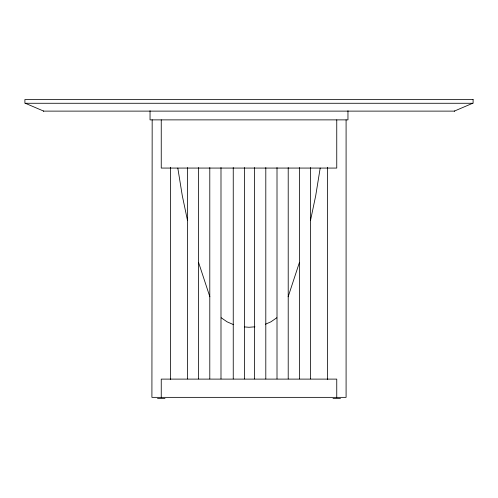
<?xml version="1.0" encoding="UTF-8"?>
<svg xmlns="http://www.w3.org/2000/svg" width="498" height="498" viewBox="0 0 498 498"><rect width="100%" height="100%" fill="white"/><g stroke="black" fill="none" stroke-linecap="round" stroke-linejoin="round"><path stroke-width="0.75" d="M320.189 168.069L315.72 195.639L310.503 220.465M299.479 262.309L288.149 296.771M276.807 317.755L270.949 321.814L265.415 324.242M454.307 111.116L472.67 103.273M254.908 326.825L249 327.273L244.568 326.937M43.264 111.116L454.736 111.116M152.17 119.781L151.909 397.36L346.091 397.36L346.091 119.875M157.511 398.456L164.981 398.456M333.019 398.456L340.489 398.456M25.33 103.273L43.693 111.116M233.276 324.54L227.051 321.814L221.193 317.755M209.851 296.771L198.521 262.309M187.497 220.465L182.28 195.639L177.811 168.069M347.959 110.743L347.959 119.875L150.041 119.875L150.041 110.743M336.754 119.875L336.754 168.069L161.246 168.069L161.246 119.875M336.754 397.36L336.754 379.109L161.246 379.109L161.246 397.36M327.416 167.284L327.416 379.488M310.615 167.533L310.615 378.91M299.41 167.533L299.41 378.91M288.211 167.533L288.211 378.91M277.006 167.533L277.006 378.91M265.801 167.533L265.801 378.91M254.603 167.533L254.603 378.91M244.45 167.533L244.45 378.91M233.245 167.533L233.245 378.91M220.994 167.533L220.994 378.91M209.789 167.533L209.789 378.91M198.59 167.533L198.59 378.91M187.385 167.533L187.385 378.91M170.584 167.284L170.584 379.488M473.1 99.544L24.9 99.544L24.9 103.273L473.1 103.273L473.1 99.544"/></g></svg>
